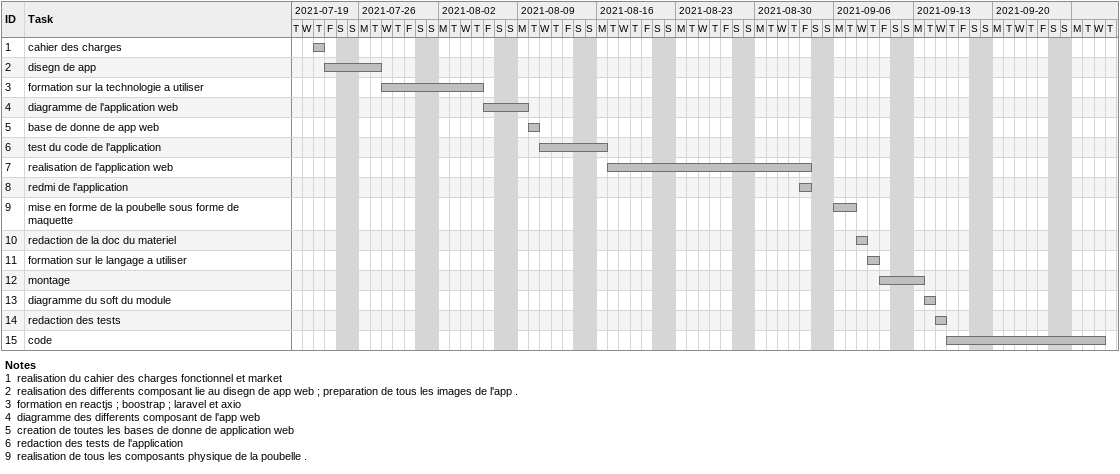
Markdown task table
| ID | Task | Start | Finish |
|---|---|---|---|
| 1 | cahier des charges | 2021-07-22 | 2021-07-22 |
| 2 | disegn de app | 2021-07-23 | 2021-07-27 |
| 3 | formation sur la technologie a utiliser | 2021-07-28 | 2021-08-05 |
| 4 | diagramme de l'application web | 2021-08-06 | 2021-08-09 |
| 5 | base de donne de app web | 2021-08-10 | 2021-08-10 |
| 6 | test du code de l'application | 2021-08-11 | 2021-08-16 |
| 7 | realisation de l'application web | 2021-08-17 | 2021-09-03 |
| 8 | redmi de l'application | 2021-09-03 | 2021-09-03 |
| 9 | mise en forme de la poubelle sous forme de maquette | 2021-09-06 | 2021-09-07 |
| 10 | redaction de la doc du materiel | 2021-09-08 | 2021-09-08 |
| 11 | formation sur le langage a utiliser | 2021-09-09 | 2021-09-09 |
| 12 | montage | 2021-09-10 | 2021-09-13 |
| 13 | diagramme du soft du module | 2021-09-14 | 2021-09-14 |
| 14 | redaction des tests | 2021-09-15 | 2021-09-15 |
| 15 | code | 2021-09-16 | 2021-09-29 |

Notes
- 1: realisation du cahier des charges fonctionnel et market
- 2: realisation des differents composant lie au disegn de app web ; preparation de tous les images de l'app .
- 3: formation en reactjs ; boostrap ; laravel et axio
- 4: diagramme des differents composant de l'app web
- 5: creation de toutes les bases de donne de application web
- 6: redaction des tests de l'application
- 9: realisation de tous les composants physique de la poubelle .
